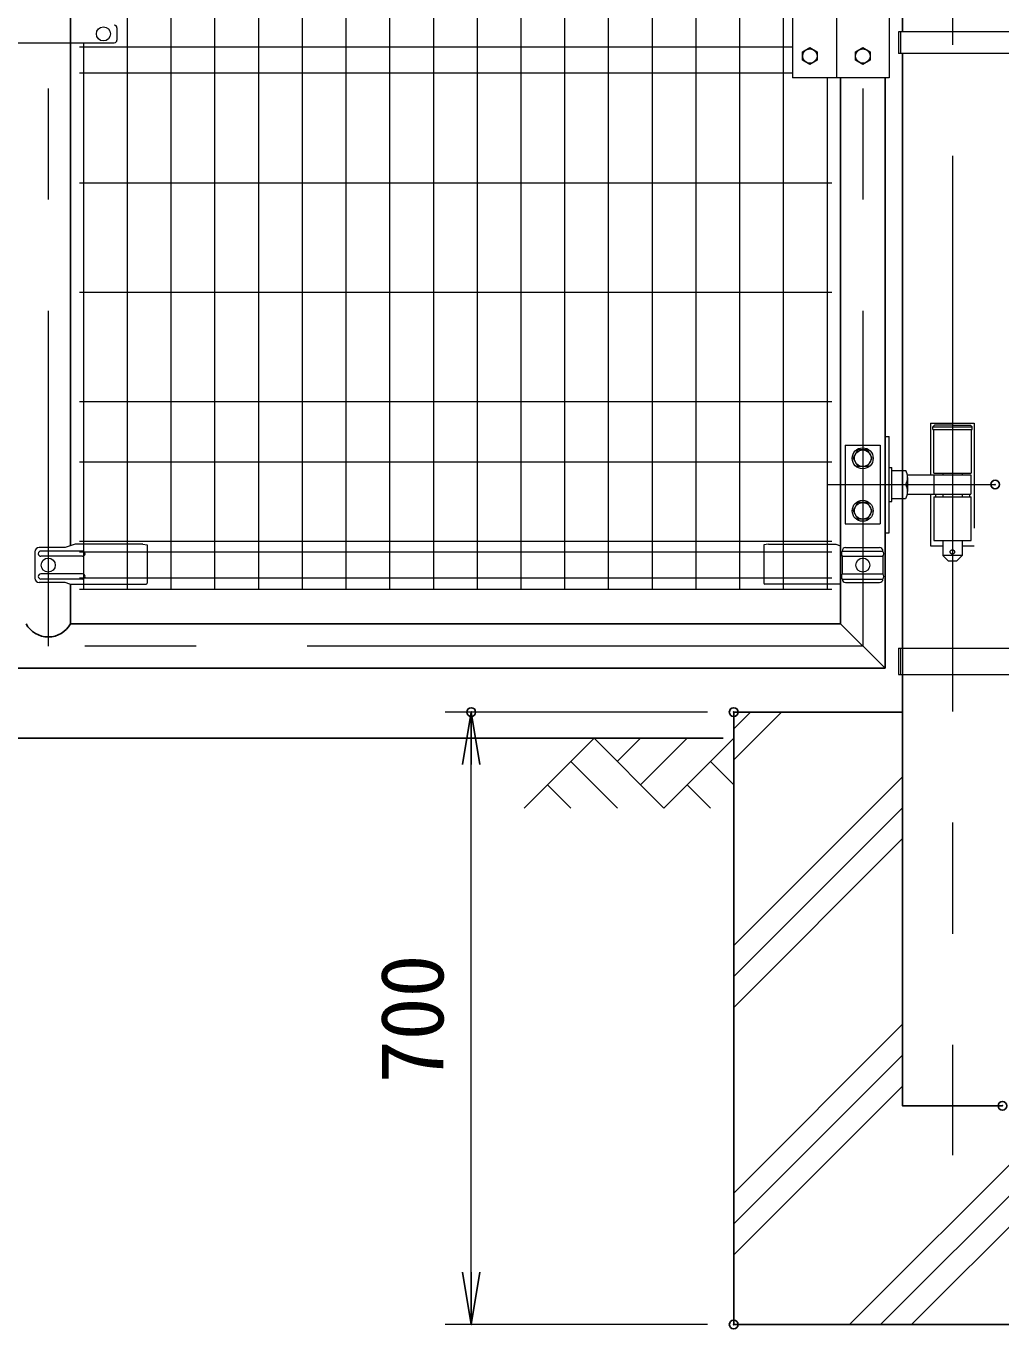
# Model space of a CAD drawing. Units: millimetres, scale not verified. Extents: x -6300 to 6300, y -4454 to 4456.
# Drawn here: x -380 to 734, y -2485 to -996 of the extents above; entities that cross this region are included whole.
import ezdxf
from ezdxf.enums import TextEntityAlignment as Align

# ---------------------------------------------------------------- set-up
doc = ezdxf.new("R2010")
doc.units = ezdxf.units.MM
doc.header["$LTSCALE"] = 20
doc.header["$PDMODE"] = 32
doc.header["$PDSIZE"] = 10
doc.linetypes.add('DASHED', pattern=[7.5, 6, -1.5])
doc.linetypes.add('USER1', pattern=[50.8, 31.75, -6.35, 6.35, -6.35])
for name, color, linetype, lineweight in [('0-0_D-STR3', 3, 'Continuous', 13), ('0-1_D-BMK', 2, 'USER1', 13), ('0-2_D-STR1', 1, 'Continuous', 25), ('0-3_D-STR4', 7, 'Continuous', 25), ('0-4_D-BGD', 7, 'Continuous', 25), ('0-5_D-DCR-HCH', 7, 'Continuous', 13), ('0-6_D-STR-DIM', 7, 'Continuous', 13), ('0-8_Defpoints', 8, 'Continuous', 25), ('0-A_D-STR2', 7, 'Continuous', 13)]:
    doc.layers.add(name, color=color, linetype=linetype, lineweight=lineweight)
doc.layers.add('0-7_0', color=7, linetype='Continuous')
doc.styles.add('ＭＳ ゴシック', font='')
doc.styles.get('ＭＳ ゴシック').set_extended_font_data('MS Gothic')

# ---------------------------------------------------------------- blocks, each defined once
blk = doc.blocks.new('_Open')
at = {"layer": '0-7_0'}
blk.add_line((-20, 3.333), (0, 0), dxfattribs=at)
blk.add_lwpolyline([(-20, -3.333), (0, 0), (-20, 0)], dxfattribs=at)

msp = doc.modelspace()

# ---------------------------------------------------------------- linework, layer by layer
at = {"layer": '0-0_D-STR3'}
for p, q in [((495.99, -954.98), (495.99, -1054.98)), ((546.49, -954.98), (546.49, -1054.98)), ((606.47, -954.98), (606.47, -1054.98)), ((-276.11, -997.74), (-276.11, -1011.74)), ((797.89, -1002.24), (617.14, -1002.24)), ((617.14, -1002.24), (617.14, -1027.24)), ((619.44, -1002.24), (619.44, -1027.24)), ((-430.11, -1014.74), (-279.11, -1014.74)), ((797.89, -1027.24), (617.14, -1027.24)), ((606.47, -1054.98), (495.99, -1054.98)), ((601.89, -1464.74), (606.49, -1464.74)), ((606.49, -1574.74), (606.49, -1464.74)), ((556.34, -1474.74), (596.34, -1474.74)), ((556.34, -1474.74), (556.34, -1564.74)), ((565.39, -1489.74), (570.83, -1480.24)), ((581.84, -1480.24), (570.83, -1480.24)), ((587.29, -1489.74), (581.84, -1480.24)), ((596.34, -1474.74), (596.34, -1564.74)), ((565.39, -1489.74), (570.83, -1499.24)), ((581.84, -1499.24), (570.83, -1499.24)), ((581.84, -1499.24), (587.29, -1489.74)), ((606.49, -1500.24), (609.69, -1500.24)), ((609.69, -1503.74), (625.69, -1503.74)), ((627.69, -1511.71), (627.69, -1527.71)), ((565.39, -1549.74), (570.83, -1540.24)), ((581.84, -1540.24), (570.83, -1540.24)), ((587.29, -1549.74), (581.84, -1540.24)), ((609.69, -1535.74), (625.33, -1535.74)), ((565.39, -1549.74), (570.83, -1559.24)), ((581.84, -1559.24), (570.83, -1559.24)), ((581.84, -1559.24), (587.29, -1549.74)), ((556.34, -1564.74), (596.34, -1564.74)), ((601.89, -1574.74), (606.49, -1574.74)), ((-335.26, -1591.74), (-365.1, -1591.74)), ((-323.7, -1587.74), (-335.26, -1591.74)), ((-246.61, -1587.74), (-323.7, -1587.74)), ((-246.61, -1587.74), (-241.61, -1588.74)), ((-241.61, -1588.74), (-241.61, -1632.56)), ((468.49, -1587.74), (463.49, -1588.74)), ((463.49, -1588.74), (463.49, -1632.56)), ((468.49, -1587.74), (545.57, -1587.74)), ((545.57, -1587.74), (551.09, -1589.65)), ((556.82, -1591.74), (595.55, -1591.74)), ((-370.1, -1596.74), (-370.1, -1626.74)), ((-315.61, -1595.74), (-363.02, -1595.74)), ((-315.61, -1601.74), (-363.02, -1601.74)), ((552.82, -1595.74), (599.55, -1595.74)), ((552.82, -1601.74), (599.55, -1601.74)), ((552.82, -1601.74), (552.82, -1621.74)), ((599.55, -1601.74), (599.55, -1621.74)), ((-315.61, -1621.74), (-363.02, -1621.74)), ((552.82, -1621.74), (599.55, -1621.74)), ((-335.26, -1631.74), (-365.1, -1631.74)), ((-315.61, -1627.74), (-363.02, -1627.74)), ((-330.01, -1633.56), (-335.26, -1631.74)), ((-330.01, -1633.56), (-242.61, -1633.56)), ((551.09, -1633.56), (464.49, -1633.56)), ((552.82, -1627.74), (599.55, -1627.74)), ((556.82, -1631.74), (595.55, -1631.74)), ((617.23, -1706.74), (760.29, -1706.74)), ((617.23, -1706.74), (617.23, -1736.74)), ((619.44, -1706.74), (619.44, -1736.74)), ((621.74, -1706.74), (621.74, -1736.74)), ((617.23, -1736.74), (760.29, -1736.74))]:
    msp.add_line(p, q, dxfattribs=at)
at = {"layer": '0-0_D-STR3', "linetype": 'DASHED'}
for p, q in [((653.89, -1449.74), (653.89, -1508.74)), ((653.89, -1449.74), (703.89, -1449.74)), ((656.39, -1453.74), (658.39, -1451.74)), ((656.39, -1456.74), (656.39, -1453.74)), ((656.39, -1453.74), (701.39, -1453.74)), ((656.39, -1456.74), (701.39, -1456.74)), ((657.54, -1506.74), (657.54, -1456.74)), ((678.89, -1451.74), (658.39, -1451.74)), ((678.89, -1451.74), (699.39, -1451.74)), ((701.39, -1453.74), (699.39, -1451.74)), ((700.24, -1456.74), (700.24, -1506.74)), ((701.39, -1456.74), (701.39, -1453.74)), ((703.89, -1449.74), (703.89, -1589.74)), ((657.54, -1506.74), (700.24, -1506.74)), ((658.1, -1530.74), (658.1, -1508.74)), ((667.89, -1506.74), (667.89, -1508.74)), ((689.89, -1506.74), (689.89, -1508.74)), ((627.42, -1530.74), (699.89, -1530.74)), ((653.89, -1530.74), (653.89, -1589.74)), ((659.39, -1530.74), (659.39, -1533.74)), ((667.89, -1530.74), (667.89, -1533.74)), ((689.89, -1530.74), (689.89, -1533.74)), ((698.39, -1530.74), (698.39, -1533.74)), ((657.54, -1533.74), (700.24, -1533.74)), ((700.24, -1583.74), (700.24, -1533.74)), ((653.89, -1589.74), (667.89, -1589.74)), ((667.89, -1583.74), (667.89, -1600.74)), ((689.89, -1589.74), (703.89, -1589.74)), ((673.89, -1606.74), (667.89, -1600.74)), ((673.89, -1606.74), (683.89, -1606.74)), ((683.89, -1606.74), (689.89, -1600.74))]:
    msp.add_line(p, q, dxfattribs=at)
at = {"layer": '0-0_D-STR3'}
for points in [[(524.49, -1025.07), (524.49, -1034.88), (515.99, -1039.79), (507.49, -1034.88), (507.49, -1025.07), (515.99, -1020.16)], [(584.99, -1025.07), (584.99, -1034.88), (576.49, -1039.79), (567.99, -1034.88), (567.99, -1025.07), (576.49, -1020.16)]]:
    msp.add_lwpolyline(points, close=True, dxfattribs=at)
msp.add_lwpolyline([(606.49, -1539.24), (609.69, -1539.24), (609.69, -1500.24)], dxfattribs=at)
at = {"layer": '0-0_D-STR3', "linetype": 'DASHED'}
for points in [[(627.42, -1508.74), (699.89, -1508.74), (699.89, -1530.74)], [(657.54, -1533.74), (657.54, -1583.74), (700.24, -1583.74)], [(689.89, -1583.74), (689.89, -1600.74), (667.89, -1600.74)]]:
    msp.add_lwpolyline(points, dxfattribs=at)
at = {"layer": '0-0_D-STR3'}
for centre, radius in [((-291.61, -1004.74), 8), ((515.99, -1029.98), 8.25), ((576.49, -1029.98), 8.25), ((576.34, -1489.74), 12), ((576.34, -1489.74), 9.5), ((576.34, -1549.74), 12), ((576.34, -1549.74), 9.5), ((-354.61, -1611.74), 8), ((576.49, -1611.74), 8)]:
    msp.add_circle(centre, radius, dxfattribs=at)
at = {"layer": '0-0_D-STR3', "linetype": 'DASHED'}
msp.add_circle((678.89, -1596.74), 2.5, dxfattribs=at)
at = {"layer": '0-0_D-STR3'}
for centre, radius, start, end in [((-279.11, -997.74), 3, 0, 90), ((-279.11, -1011.74), 3, 270, 0), ((610.69, -1511.74), 17, 331.92709, 28.07291), ((610.69, -1527.74), 17, 331.92709, 28.07291), ((-365.1, -1596.74), 5, 90, 180), ((556.82, -1595.74), 4, 90, 180), ((595.55, -1595.74), 4, 0, 90), ((-363.02, -1598.74), 3, 90, 270), ((-315.61, -1598.74), 3, 270, 90), ((558.08, -1598.74), 6.05, 150.26731, 209.73269), ((594.29, -1598.74), 6.05, 330.26731, 29.73269), ((-363.02, -1624.74), 3, 90, 270), ((-315.61, -1624.74), 3, 270, 90), ((558.1, -1624.74), 6.07, 150.37394, 209.62606), ((594.27, -1624.74), 6.07, 330.37394, 29.62606), ((-365.1, -1626.74), 5, 180, 270), ((-242.61, -1632.56), 1, 270, 0), ((464.49, -1632.56), 1, 180, 270), ((556.82, -1627.74), 4, 180, 270), ((595.55, -1627.74), 4, 270, 0)]:
    msp.add_arc(centre, radius, start, end, dxfattribs=at)
at = {"layer": '0-1_D-BMK'}
for p, q in [((678.89, -128.14), (678.89, -2286.21)), ((-354.61, -305.14), (-354.61, -1704.34)), ((576.34, -305.14), (576.34, -1704.34)), ((536.8, -1519.74), (727.72, -1519.74)), ((576.34, -1704.34), (-1285.71, -1704.34))]:
    msp.add_line(p, q, dxfattribs=at)
at = {"layer": '0-2_D-STR1'}
for p, q in [((621.74, -322.74), (621.74, -1002.24)), ((-329.21, -1589.65), (-329.21, -419.56)), ((621.74, -1027.24), (621.74, -1706.74)), ((551.09, -1678.94), (551.09, -1054.98)), ((601.89, -1729.74), (601.89, -1054.98)), ((-329.21, -1678.94), (-329.21, -1633.56)), ((551.09, -1678.94), (-329.21, -1678.94)), ((601.89, -1729.74), (551.09, -1678.94)), ((601.89, -1729.74), (-1275.71, -1729.74))]:
    msp.add_line(p, q, dxfattribs=at)
msp.add_lwpolyline([(621.74, -1736.74), (621.74, -2229.74), (736.04, -2229.74)], dxfattribs=at)
msp.add_arc((-354.61, -1664.93), 29, 208.87195, 331.12805, dxfattribs=at)
at = {"layer": '0-3_D-STR4'}
for p, q in [((428.89, -2479.74), (428.89, -1779.74)), ((428.89, -1779.74), (621.74, -1779.74)), ((428.89, -2479.74), (928.89, -2479.74))]:
    msp.add_line(p, q, dxfattribs=at)
at = {"layer": '0-4_D-BGD'}
msp.add_line((-3071.11, -1809.74), (416.89, -1809.74), dxfattribs=at)
at = {"layer": '0-5_D-DCR-HCH'}
for p, q in [((428.89, -1834.42), (483.57, -1779.74)), ((428.89, -1799.06), (448.21, -1779.74)), ((269.25, -1809.74), (189.43, -1889.56)), ((269.25, -1809.74), (349.07, -1889.56)), ((295.86, -1836.35), (322.46, -1809.74)), ((322.46, -1862.95), (375.67, -1809.74)), ((349.07, -1889.56), (428.89, -1809.74)), ((242.64, -1836.35), (296.1, -1889.56)), ((402.28, -1836.35), (428.89, -1862.83)), ((428.89, -2046.55), (621.74, -1853.7)), ((216.04, -1862.95), (242.77, -1889.56)), ((375.67, -1862.95), (402.4, -1889.56)), ((428.89, -2081.91), (621.74, -1889.06)), ((428.89, -2117.26), (621.74, -1924.41)), ((561.38, -2479.74), (928.89, -2112.24)), ((428.89, -2329.39), (621.74, -2136.54)), ((596.74, -2479.74), (928.89, -2147.59)), ((428.89, -2364.75), (621.74, -2171.9)), ((632.09, -2479.74), (928.89, -2182.95)), ((428.89, -2400.1), (621.74, -2207.25))]:
    msp.add_line(p, q, dxfattribs=at)
at = {"layer": '0-6_D-STR-DIM'}
for p, q in [((398.89, -1779.74), (98.89, -1779.74)), ((128.89, -2419.74), (128.89, -1839.74)), ((398.89, -2479.74), (98.89, -2479.74))]:
    msp.add_line(p, q, dxfattribs=at)
at = {"layer": '0-8_Defpoints'}
for p in [(727.72, -1519.74), (128.89, -1779.74), (428.89, -1779.74), (736.04, -2229.74), (428.89, -2479.74)]:
    msp.add_point(p, dxfattribs=at)
at = {"layer": '0-A_D-STR2'}
for p, q in [((-264.06, -1639.74), (-264.06, -369.74)), ((-214.06, -1639.74), (-214.06, -369.74)), ((-164.06, -1639.74), (-164.06, -369.74)), ((-114.06, -1639.74), (-114.06, -369.74)), ((-64.06, -1639.74), (-64.06, -369.74)), ((-14.06, -1639.74), (-14.06, -369.74)), ((35.94, -1639.74), (35.94, -369.74)), ((85.94, -1639.74), (85.94, -369.74)), ((135.94, -1639.74), (135.94, -369.74)), ((185.94, -1639.74), (185.94, -369.74)), ((235.94, -1639.74), (235.94, -369.74)), ((285.94, -1639.74), (285.94, -369.74)), ((335.94, -1639.74), (335.94, -369.74)), ((385.94, -1639.74), (385.94, -369.74)), ((435.94, -1639.74), (435.94, -369.74)), ((485.94, -1639.74), (485.94, -369.74)), ((495.99, -1019.74), (-319.06, -1019.74)), ((-314.06, -1639.74), (-314.06, -1014.74)), ((495.99, -1049.74), (-319.06, -1049.74)), ((535.94, -1639.74), (535.94, -1054.98)), ((-319.06, -1174.74), (540.94, -1174.74)), ((-319.06, -1299.74), (540.94, -1299.74)), ((-319.06, -1424.74), (540.94, -1424.74)), ((-319.06, -1493.74), (540.94, -1493.74)), ((540.94, -1584.98), (-319.06, -1584.98)), ((540.94, -1596.84), (-319.06, -1596.84)), ((540.94, -1626.64), (-319.06, -1626.64)), ((540.94, -1639.74), (-319.06, -1639.74))]:
    msp.add_line(p, q, dxfattribs=at)

# ---------------------------------------------------------------- block references
at = {"layer": '0-6_D-STR-DIM', "xscale": 3, "yscale": 3}
for p, rotation in [((128.89, -1779.74), 90), ((128.89, -2479.74), 270)]:
    msp.add_blockref('_Open', p, dxfattribs=dict(at, rotation=rotation))

# ---------------------------------------------------------------- texts
at = {"layer": '0-6_D-STR-DIM', "style": 'ＭＳ ゴシック'}
msp.add_text('700', height=72.14, rotation=90, dxfattribs=at).set_placement((118.76, -2203.99), align=Align.BOTTOM_LEFT)

doc.saveas('drawing.dxf')
